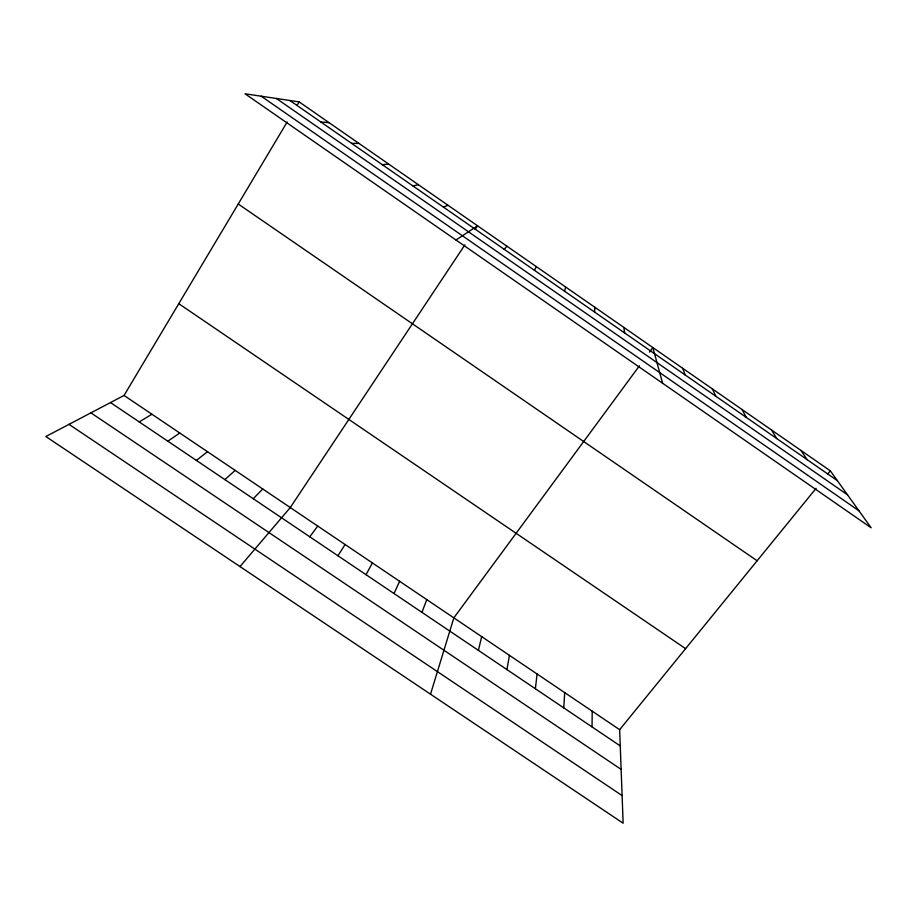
<?xml version="1.0" encoding="UTF-8"?>
<svg xmlns="http://www.w3.org/2000/svg" width="917" height="917" viewBox="0 0 917 917"><rect width="100%" height="100%" fill="white"/><g stroke="black" fill="none" stroke-linecap="round" stroke-linejoin="round"><path stroke-width="1.38" d="M592.05 726.929L592.199 711.168M594.674 312.124L594.766 307.218M563.76 707.867L564.689 692.61M535.39 688.759L537.087 673.995M506.941 669.593L509.416 655.334M564.608 291.251L565.594 286.952M478.41 650.382L481.677 636.627M430.52 694.192L453.846 617.863L639.424 365.826M421.958 612.35L426.772 599.603M394.035 593.54L399.617 581.286M534.451 270.309L536.33 266.629M366.032 574.684L372.394 562.935M816.107 488.303L619.651 729.68L623.136 823.214L45.85 436.515L124.047 395.445L287.147 122.018M297.039 105.432L299.16 101.89L830.321 470.834L871.15 527.802L245.022 93.786L299.16 101.89M337.949 555.771L345.101 544.526M464.908 244.839L290.276 507.56L240.002 566.568M475.189 229.376L477.562 225.8L455.978 240.025M649.5 352.139L652.858 347.577L662.624 383.26M309.797 536.8L317.729 526.06M827.661 474.112L830.321 470.834M504.201 249.309L506.986 246.249M253.252 498.71L262.766 488.99M224.86 479.591L235.165 470.387M196.387 460.414L207.506 451.726M167.845 441.18L179.755 433.019M139.212 421.9L151.935 414.255M443.427 207.116L448.046 205.305M412.902 185.922L418.439 184.741M382.297 164.659L388.751 164.12M351.589 143.339L358.971 143.43M320.79 121.95L329.111 122.695M90.909 412.845L621.13 769.397M69.004 424.353L622.104 795.589M124.047 395.445L619.651 729.68M110.499 402.563L620.259 745.922M178.781 303.676L685.595 648.651M238.237 204.01L757.121 560.768M289.887 100.503L837.336 480.623M276.395 98.486L847.537 494.848M261.207 96.216L858.988 510.826M800.965 450.442L807.109 459.635M771.518 429.993L776.779 438.578M741.991 409.475L746.358 417.453M712.371 388.9L715.845 396.27M682.661 368.267L685.24 375.019M623.858 327.426L624.649 332.94"/></g></svg>
